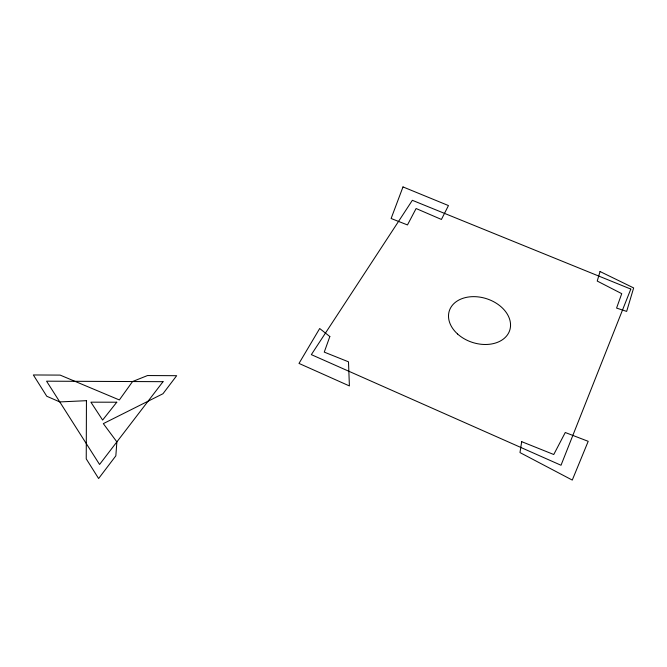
<?xml version="1.0" encoding="UTF-8"?>
<svg xmlns="http://www.w3.org/2000/svg" width="667" height="667" viewBox="0 0 667 667"><rect width="100%" height="100%" fill="white"/><g stroke="black" fill="none" stroke-linecap="round" stroke-linejoin="round"><path stroke-width="1" d="M86.443 400.684L86.243 458.879L98.616 478.522L115.841 455.836L116.875 441.896L103.327 423.628L162.973 393.738L176.663 375.696L147.515 375.546L132.55 381.541L119.351 399.95L60.147 375.104L33.35 374.962L46.773 396.256L59.78 401.926L86.443 400.684M521.702 441.662L519.977 452.576L572.269 480.082L588.202 441.321L565.266 432.508L553.76 454.51L521.702 441.662M600.042 271.519L597.232 281.057L621.736 293.663L616.575 308.071L626.663 311.406L633.65 287.927L600.042 271.519M329.84 336.543L324.254 352.118L348.491 361.822L349.4 385.935L298.991 363.423L319.685 328.523L329.84 336.543M402.993 186.918L391.12 218.501L407.47 224.937L416.108 208.529L441.421 219.451L448.457 205.569L402.993 186.918M630.807 289.086L561.014 465.258L311.339 354.636L412.348 200.308L630.807 289.086M163.048 381.674L99.566 464.465L46.573 381.182L163.048 381.674M116.775 402.209L102.626 420.06L90.904 402.176L116.775 402.209M457.587 334A31.741 22.97 17.8 0 0 509.496 330.99A31.741 22.97 17.8 0 0 471.502 296.707A31.741 22.97 17.8 0 0 457.587 334"/></g></svg>
